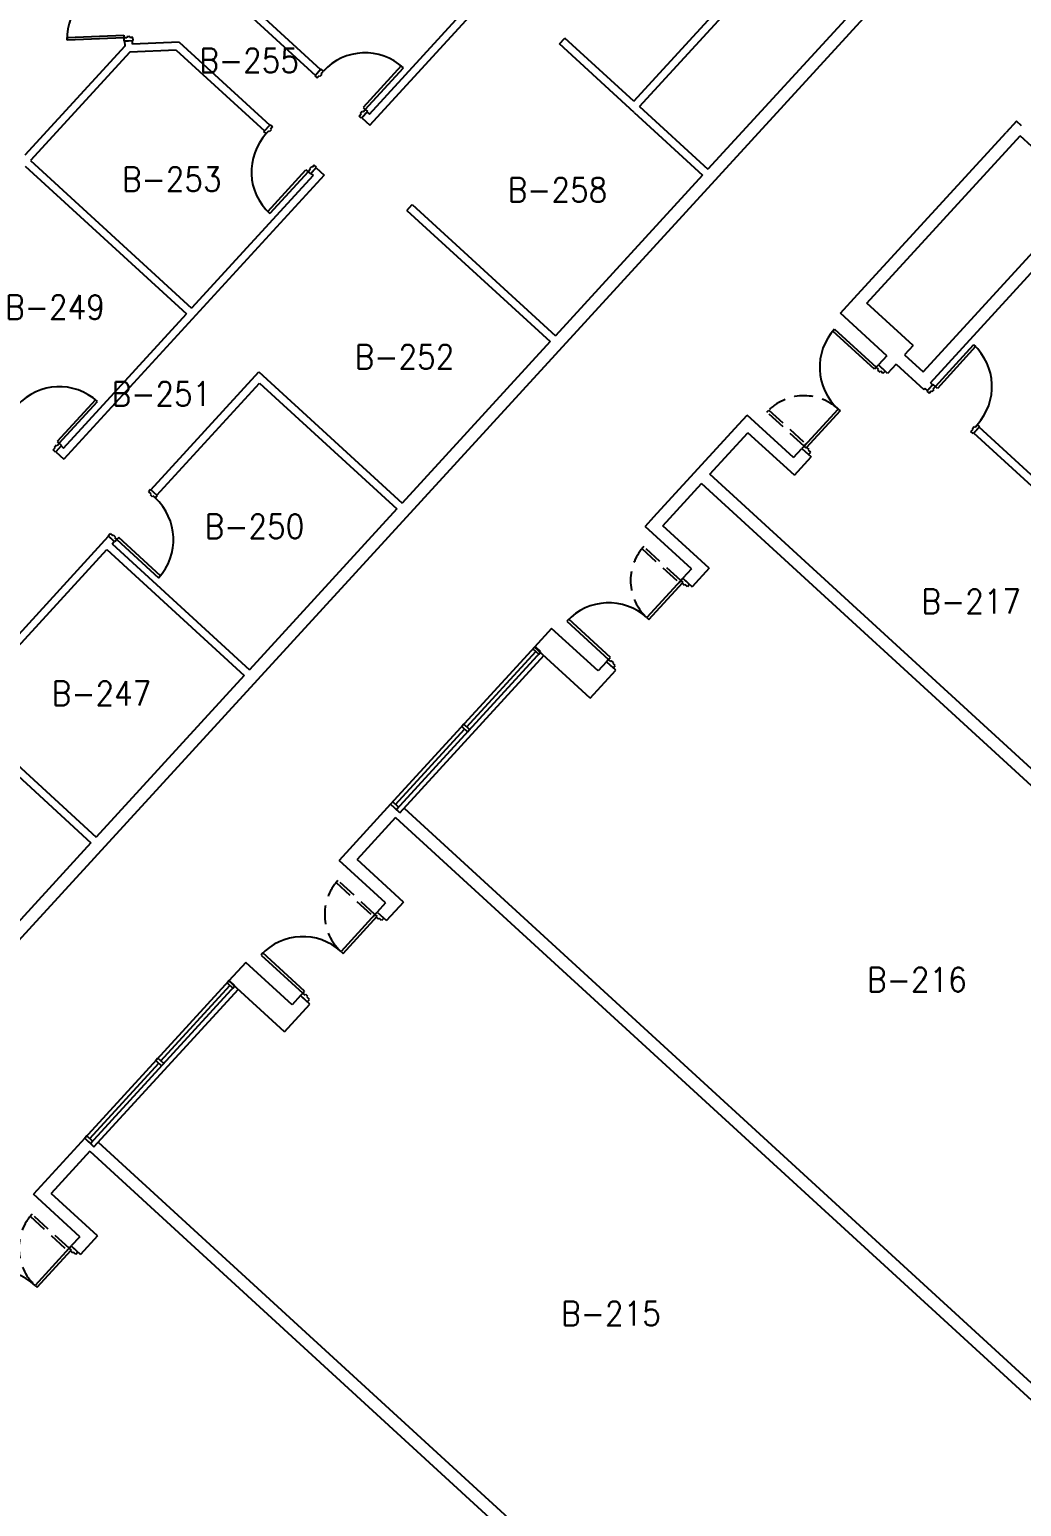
# Model space of a CAD drawing. Header units: inches. Extents: x 0 to 15110, y -1099 to 7181.
# Drawn here: x 3191 to 3822, y 2431 to 3370 of the extents above; entities that cross this region are included whole.
import ezdxf
from ezdxf.enums import TextEntityAlignment as Align

# ---------------------------------------------------------------- set-up
doc = ezdxf.new("R2010")
doc.units = ezdxf.units.IN
doc.header["$LTSCALE"] = 48
doc.header["$MEASUREMENT"] = 0
doc.linetypes.add('HIDDEN', pattern=[0.375, 0.25, -0.125])
doc.layers.get('0').update_dxf_attribs({"linetype": 'CONTINUOUS'})
for name, color, linetype in [('A-DOOR', 5, 'CONTINUOUS'), ('A-GLAZ', 1, 'CONTINUOUS'), ('A-GLAZ-DETL', 5, 'CONTINUOUS'), ('A-WALL', 7, 'CONTINUOUS'), ('A-WALL-SILL', 3, 'CONTINUOUS'), ('SP-RMNO', 7, 'CONTINUOUS'), ('SP-ROOM', 7, 'CONTINUOUS'), ('SP-ROOMF', 7, 'CONTINUOUS')]:
    doc.layers.add(name, color=color, linetype=linetype)
doc.layers.get('0').off()
doc.layers.get('SP-ROOM').off()
doc.layers.get('SP-ROOMF').off()
doc.styles.add('ROMANS', font='ROMANS', dxfattribs={"width": 0.78})

# ---------------------------------------------------------------- blocks, each defined once
blk = doc.blocks.new('FMGRM1')
at = {"style": 'ROMANS', "width": 0.9}
for tag, p in [('DATA1', (0, -0.2836)), ('DATA2', (0, -0.443)), ('DATA3', (0, -0.6024)), ('DATA4', (0, -0.7618)), ('DATA5', (0, -0.9213))]:
    blk.add_attdef(tag, text='', height=0.1172, dxfattribs=at).set_placement(p, align=Align.CENTER)
at = {"layer": 'SP-RMNO', "style": 'ROMANS', "width": 0.9}
blk.add_attdef('RMNUMB', text='', height=0.16, dxfattribs=at).set_placement((0, 0), align=Align.MIDDLE)

msp = doc.modelspace()

# ---------------------------------------------------------------- linework, layer by layer
at = {"layer": 'A-DOOR', "linetype": 'Continuous'}
for p, q in [((3214.64, 3364.77), (3250.6, 3366.34)), ((3214.71, 3363.02), (3214.64, 3364.77)), ((3250.68, 3364.59), (3214.71, 3363.02)), ((3250.6, 3366.34), (3250.68, 3364.59)), ((3252.61, 3364.67), (3250.68, 3364.59)), ((3250.68, 3364.59), (3250.77, 3362.59)), ((3250.77, 3362.59), (3256.51, 3362.84)), ((3254.46, 3365.38), (3252.59, 3365.3)), ((3252.59, 3365.3), (3252.61, 3364.67)), ((3254.49, 3364.75), (3254.46, 3365.38)), ((3256.42, 3364.84), (3254.49, 3364.75)), ((3256.51, 3362.84), (3256.42, 3364.84)), ((3376.15, 3344.72), (3372.26, 3340.48)), ((3377.62, 3343.36), (3376.15, 3344.72)), ((3427.19, 3346.77), (3402.87, 3320.22)), ((3404.16, 3319.04), (3428.48, 3345.58)), ((3428.48, 3345.58), (3427.19, 3346.77)), ((3372.26, 3340.48), (3373.74, 3339.12)), ((3373.74, 3339.12), (3375.05, 3340.55)), ((3375.05, 3340.55), (3375.51, 3340.13)), ((3375.51, 3340.13), (3376.77, 3341.51)), ((3376.31, 3341.94), (3377.62, 3343.36)), ((3376.77, 3341.51), (3376.31, 3341.94)), ((3400.28, 3314.8), (3401.59, 3316.23)), ((3401.13, 3316.65), (3402.39, 3318.04)), ((3401.59, 3316.23), (3401.13, 3316.65)), ((3405.64, 3317.69), (3401.75, 3313.45)), ((3402.39, 3318.04), (3402.85, 3317.61)), ((3402.85, 3317.61), (3404.16, 3319.04)), ((3402.87, 3320.22), (3404.16, 3319.04)), ((3404.16, 3319.04), (3405.64, 3317.69)), ((3339.83, 3305.09), (3343.72, 3309.33)), ((3343.72, 3309.33), (3345.19, 3307.97)), ((3345.19, 3307.97), (3343.88, 3306.55)), ((3343.88, 3306.55), (3344.34, 3306.12)), ((3401.75, 3313.45), (3400.28, 3314.8)), ((3341.31, 3303.74), (3339.83, 3305.09)), ((3342.62, 3305.16), (3341.31, 3303.74)), ((3343.08, 3304.74), (3342.62, 3305.16)), ((3344.34, 3306.12), (3343.08, 3304.74)), ((3342.24, 3254.05), (3366.56, 3280.6)), ((3367.85, 3279.41), (3343.53, 3252.87)), ((3366.56, 3280.6), (3367.85, 3279.41)), ((3369.16, 3280.84), (3367.85, 3279.41)), ((3367.85, 3279.41), (3369.33, 3278.06)), ((3369.97, 3282.65), (3368.7, 3281.26)), ((3368.7, 3281.26), (3369.16, 3280.84)), ((3369.33, 3278.06), (3373.21, 3282.3)), ((3370.43, 3282.22), (3369.97, 3282.65)), ((3371.74, 3283.65), (3370.43, 3282.22)), ((3373.21, 3282.3), (3371.74, 3283.65)), ((3343.53, 3252.87), (3342.24, 3254.05)), ((3701.6, 3178.12), (3702.78, 3179.41)), ((3728.14, 3153.8), (3701.6, 3178.12)), ((3702.78, 3179.41), (3729.32, 3155.09)), ((3766.93, 3142.84), (3791.25, 3169.38)), ((3792.54, 3168.2), (3768.22, 3141.66)), ((3791.25, 3169.38), (3792.54, 3168.2)), ((3729.32, 3155.09), (3730.68, 3156.56)), ((3730.68, 3156.56), (3734.92, 3152.68)), ((3729.32, 3155.09), (3728.14, 3153.8)), ((3730.75, 3153.78), (3729.32, 3155.09)), ((3730.33, 3153.32), (3730.75, 3153.78)), ((3731.71, 3152.05), (3730.33, 3153.32)), ((3732.14, 3152.51), (3731.71, 3152.05)), ((3733.56, 3151.2), (3732.14, 3152.51)), ((3734.92, 3152.68), (3733.56, 3151.2)), ((3765.45, 3144.19), (3761.57, 3139.95)), ((3761.57, 3139.95), (3763.04, 3138.6)), ((3763.04, 3138.6), (3764.35, 3140.03)), ((3764.35, 3140.03), (3764.81, 3139.61)), ((3764.81, 3139.61), (3766.08, 3140.99)), ((3766.93, 3142.84), (3765.45, 3144.19)), ((3765.62, 3141.41), (3766.93, 3142.84)), ((3766.08, 3140.99), (3765.62, 3141.41)), ((3768.22, 3141.66), (3766.93, 3142.84)), ((3232.62, 3134.43), (3208.3, 3107.89)), ((3209.59, 3106.71), (3233.91, 3133.25)), ((3233.91, 3133.25), (3232.62, 3134.43)), ((3683.39, 3104.95), (3705, 3128.54)), ((3705, 3128.54), (3706.29, 3127.36)), ((3706.29, 3127.36), (3684.68, 3103.76)), ((3789.59, 3114.28), (3790.9, 3115.71)), ((3791.06, 3112.93), (3789.59, 3114.28)), ((3790.44, 3116.13), (3791.7, 3117.51)), ((3790.9, 3115.71), (3790.44, 3116.13)), ((3794.95, 3117.17), (3791.06, 3112.93)), ((3791.7, 3117.51), (3792.16, 3117.09)), ((3792.16, 3117.09), (3793.47, 3118.52)), ((3793.47, 3118.52), (3794.95, 3117.17)), ((3205.71, 3102.47), (3207.02, 3103.9)), ((3207.18, 3101.12), (3205.71, 3102.47)), ((3206.56, 3104.32), (3207.82, 3105.7)), ((3207.02, 3103.9), (3206.56, 3104.32)), ((3211.07, 3105.36), (3207.18, 3101.12)), ((3207.82, 3105.7), (3208.28, 3105.28)), ((3208.28, 3105.28), (3209.59, 3106.71)), ((3208.3, 3107.89), (3209.59, 3106.71)), ((3209.59, 3106.71), (3211.07, 3105.36)), ((3683.39, 3104.95), (3682.04, 3103.47)), ((3682.04, 3103.47), (3686.28, 3099.59)), ((3684.68, 3103.76), (3683.39, 3104.95)), ((3684.82, 3103.64), (3683.39, 3104.95)), ((3685.24, 3104.1), (3684.82, 3103.64)), ((3686.62, 3102.83), (3685.24, 3104.1)), ((3686.2, 3102.37), (3686.62, 3102.83)), ((3687.63, 3101.06), (3686.2, 3102.37)), ((3686.28, 3099.59), (3687.63, 3101.06)), ((3267.67, 3077.39), (3266.32, 3075.92)), ((3266.32, 3075.92), (3267.75, 3074.61)), ((3267.75, 3074.61), (3267.33, 3074.15)), ((3267.33, 3074.15), (3268.71, 3072.88)), ((3271.91, 3073.51), (3267.67, 3077.39)), ((3268.71, 3072.88), (3269.13, 3073.34)), ((3269.13, 3073.34), (3270.56, 3072.03)), ((3270.56, 3072.03), (3271.91, 3073.51)), ((3240.65, 3047.9), (3242, 3049.38)), ((3244.89, 3044.02), (3240.65, 3047.9)), ((3242, 3049.38), (3243.43, 3048.07)), ((3243.43, 3048.07), (3243.85, 3048.53)), ((3243.85, 3048.53), (3245.23, 3047.26)), ((3245.23, 3047.26), (3244.81, 3046.8)), ((3244.81, 3046.8), (3246.24, 3045.49)), ((3246.24, 3045.49), (3244.89, 3044.02)), ((3247.42, 3046.78), (3246.24, 3045.49)), ((3246.24, 3045.49), (3272.78, 3021.17)), ((3273.96, 3022.46), (3247.42, 3046.78)), ((3272.78, 3021.17), (3273.96, 3022.46)), ((3605.02, 3019.43), (3583.4, 2995.84)), ((3584.69, 2994.65), (3606.31, 3018.24)), ((3605.02, 3019.43), (3606.37, 3020.9)), ((3606.31, 3018.24), (3605.02, 3019.43)), ((3606.45, 3018.12), (3605.02, 3019.43)), ((3606.03, 3017.66), (3606.45, 3018.12)), ((3607.41, 3016.39), (3606.03, 3017.66)), ((3606.37, 3020.9), (3610.61, 3017.02)), ((3607.83, 3016.85), (3607.41, 3016.39)), ((3609.26, 3015.54), (3607.83, 3016.85)), ((3610.61, 3017.02), (3609.26, 3015.54)), ((3533.72, 2994.91), (3532.53, 2993.62)), ((3532.53, 2993.62), (3559.08, 2969.29)), ((3560.26, 2970.58), (3533.72, 2994.91)), ((3583.4, 2995.84), (3584.69, 2994.65)), ((3559.08, 2969.29), (3557.72, 2967.82)), ((3559.08, 2969.29), (3560.26, 2970.58)), ((3560.5, 2967.99), (3559.08, 2969.29)), ((3560.93, 2968.45), (3560.5, 2967.99)), ((3562.31, 2967.18), (3560.93, 2968.45)), ((3557.72, 2967.82), (3561.96, 2963.93)), ((3561.89, 2966.72), (3562.31, 2967.18)), ((3563.32, 2965.41), (3561.89, 2966.72)), ((3561.96, 2963.93), (3563.32, 2965.41)), ((3410.45, 2807.09), (3388.83, 2783.5)), ((3390.12, 2782.32), (3411.74, 2805.91)), ((3410.45, 2807.09), (3411.8, 2808.57)), ((3411.74, 2805.91), (3410.45, 2807.09)), ((3411.88, 2805.78), (3410.45, 2807.09)), ((3411.46, 2805.32), (3411.88, 2805.78)), ((3412.84, 2804.05), (3411.46, 2805.32)), ((3411.8, 2808.57), (3416.04, 2804.68)), ((3413.26, 2804.52), (3412.84, 2804.05)), ((3414.69, 2803.21), (3413.26, 2804.52)), ((3416.04, 2804.68), (3414.69, 2803.21)), ((3339.15, 2782.57), (3337.96, 2781.28)), ((3337.96, 2781.28), (3364.51, 2756.96)), ((3365.69, 2758.25), (3339.15, 2782.57)), ((3388.83, 2783.5), (3390.12, 2782.32)), ((3364.51, 2756.96), (3363.15, 2755.48)), ((3363.15, 2755.48), (3367.39, 2751.6)), ((3364.51, 2756.96), (3365.69, 2758.25)), ((3365.93, 2755.65), (3364.51, 2756.96)), ((3366.36, 2756.11), (3365.93, 2755.65)), ((3367.74, 2754.84), (3366.36, 2756.11)), ((3367.32, 2754.38), (3367.74, 2754.84)), ((3368.75, 2753.07), (3367.32, 2754.38)), ((3367.39, 2751.6), (3368.75, 2753.07)), ((3215.88, 2594.76), (3194.26, 2571.16)), ((3195.55, 2569.98), (3217.17, 2593.57)), ((3215.88, 2594.76), (3217.23, 2596.23)), ((3217.17, 2593.57), (3215.88, 2594.76)), ((3217.31, 2593.45), (3215.88, 2594.76)), ((3216.89, 2592.99), (3217.31, 2593.45)), ((3218.27, 2591.72), (3216.89, 2592.99)), ((3217.23, 2596.23), (3221.47, 2592.35)), ((3218.69, 2592.18), (3218.27, 2591.72)), ((3220.12, 2590.87), (3218.69, 2592.18)), ((3221.47, 2592.35), (3220.12, 2590.87)), ((3194.26, 2571.16), (3195.55, 2569.98))]:
    msp.add_line(p, q, dxfattribs=at)
at = {"layer": 'A-DOOR', "linetype": 'HIDDEN'}
for p, q in [((3659.79, 3126.56), (3660.97, 3127.85)), ((3683.39, 3104.95), (3659.79, 3126.56)), ((3660.97, 3127.85), (3684.57, 3106.24)), ((3684.57, 3106.24), (3683.39, 3104.95)), ((3581.43, 3041.05), (3580.25, 3039.76)), ((3580.25, 3039.76), (3603.84, 3018.14)), ((3605.02, 3019.43), (3581.43, 3041.05)), ((3603.84, 3018.14), (3605.02, 3019.43)), ((3386.86, 2828.71), (3385.68, 2827.42)), ((3385.68, 2827.42), (3409.27, 2805.8)), ((3410.45, 2807.09), (3386.86, 2828.71)), ((3409.27, 2805.8), (3410.45, 2807.09)), ((3192.29, 2616.38), (3191.11, 2615.09)), ((3191.11, 2615.09), (3214.7, 2593.47)), ((3215.88, 2594.76), (3192.29, 2616.38)), ((3214.7, 2593.47), (3215.88, 2594.76))]:
    msp.add_line(p, q, dxfattribs=at)
at = {"layer": 'A-DOOR', "linetype": 'Continuous'}
for centre, start, end in [((3729.32, 3155.09), 137.50548, 227.50548), ((3559.08, 2969.29), 47.49453, 137.49452), ((3364.51, 2756.96), 47.49453, 137.49452), ((3169.94, 2544.62), 47.49453, 137.49452)]:
    msp.add_arc(centre, 36, start, end, dxfattribs=at)
at = {"layer": 'A-DOOR', "linetype": 'HIDDEN'}
for centre, start, end in [((3683.39, 3104.95), 47.50549, 137.50549), ((3605.02, 3019.43), 137.49451, 227.49451), ((3410.45, 2807.09), 137.49451, 227.49451), ((3215.88, 2594.76), 137.49451, 227.49451)]:
    msp.add_arc(centre, 32, start, end, dxfattribs=at)
at = {"layer": 'A-DOOR', "linetype": 'Continuous'}
for centre, major_axis, start_param, end_param in [((3250.68, 3364.59), (25.46, 25.46), 0.829034, 2.39983), ((3404.16, 3319.04), (25.46, 25.46), 0.043633, 1.614429), ((3367.85, 3279.41), (25.46, 25.46), 1.61443, 3.185226), ((3766.93, 3142.84), (-25.46, 25.46), 3.185226, 4.756022), ((3209.59, 3106.71), (-25.46, 25.46), -1.527163, 0.043633), ((3246.24, 3045.49), (25.46, 25.46), 4.756022, 6.326818)]:
    msp.add_ellipse(centre, major_axis=major_axis, ratio=1, start_param=start_param, end_param=end_param, dxfattribs=at)
at = {"layer": 'A-GLAZ', "linetype": 'Continuous'}
for p, q in [((3424.05, 2873.74), (3515.93, 2974.01)), ((3468.82, 2926.31), (3512.73, 2974.23)), ((3423.56, 2876.91), (3467.47, 2924.83)), ((3229.48, 2661.41), (3321.36, 2761.68)), ((3274.25, 2713.97), (3318.16, 2761.89)), ((3228.99, 2664.57), (3272.9, 2712.49))]:
    msp.add_line(p, q, dxfattribs=at)
at = {"layer": 'A-GLAZ-DETL', "linetype": 'Continuous'}
for p, q in [((3512.24, 2977.39), (3510.89, 2975.92)), ((3510.89, 2975.92), (3514.58, 2972.54)), ((3515.93, 2974.01), (3512.24, 2977.39)), ((3514.58, 2972.54), (3515.93, 2974.01)), ((3466.98, 2927.99), (3465.63, 2926.52)), ((3465.63, 2926.52), (3469.31, 2923.14)), ((3470.66, 2924.62), (3466.98, 2927.99)), ((3469.31, 2923.14), (3470.66, 2924.62)), ((3421.71, 2878.6), (3420.36, 2877.12)), ((3420.36, 2877.12), (3424.05, 2873.74)), ((3425.4, 2875.22), (3421.71, 2878.6)), ((3424.05, 2873.74), (3425.4, 2875.22)), ((3317.67, 2765.06), (3316.32, 2763.58)), ((3316.32, 2763.58), (3320.01, 2760.2)), ((3321.36, 2761.68), (3317.67, 2765.06)), ((3320.01, 2760.2), (3321.36, 2761.68)), ((3272.41, 2715.66), (3271.06, 2714.18)), ((3276.09, 2712.28), (3272.41, 2715.66)), ((3271.06, 2714.18), (3274.74, 2710.81)), ((3274.74, 2710.81), (3276.09, 2712.28)), ((3227.14, 2666.26), (3225.79, 2664.79)), ((3225.79, 2664.79), (3229.48, 2661.41)), ((3230.83, 2662.88), (3227.14, 2666.26)), ((3229.48, 2661.41), (3230.83, 2662.88))]:
    msp.add_line(p, q, dxfattribs=at)
at = {"layer": 'A-WALL', "linetype": 'Continuous'}
for p, q in [((3578.76, 3320.86), (3678.38, 3429.57)), ((3406.86, 3316.06), (3484.33, 3400.61)), ((3575.08, 3324.24), (3648.38, 3404.23)), ((3314.33, 3394.07), (3372.52, 3340.75)), ((3319.24, 3396.35), (3375.89, 3344.44)), ((3407.17, 3309), (3488.02, 3397.23)), ((3732.95, 3389.95), (3134.64, 2737.01)), ((3721.64, 3389.46), (3622.26, 3281)), ((3251.13, 3362.6), (3256.15, 3362.82)), ((3256.23, 3360.59), (3256.15, 3362.82)), ((3527.83, 3360.75), (3531.21, 3364.43)), ((3575.08, 3324.24), (3531.21, 3364.43)), ((3251.27, 3359.41), (3187.65, 3289.98)), ((3254.47, 3355.51), (3191.33, 3286.6)), ((3251.13, 3362.6), (3251.27, 3359.41)), ((3283.96, 3356.79), (3254.47, 3355.51)), ((3285.81, 3361.88), (3256.23, 3360.59)), ((3283.96, 3356.79), (3340.09, 3305.36)), ((3285.81, 3361.88), (3343.47, 3309.05)), ((3575.38, 3317.17), (3527.83, 3360.75)), ((3375.89, 3344.44), (3372.52, 3340.75)), ((3405.38, 3317.41), (3402.01, 3313.73)), ((3405.38, 3317.41), (3406.86, 3316.06)), ((3575.38, 3317.17), (3618.88, 3277.31)), ((3578.76, 3320.86), (3622.26, 3281)), ((3340.09, 3305.36), (3343.47, 3309.05)), ((3402.01, 3313.73), (3407.17, 3309)), ((3818.47, 3311.58), (3811.98, 3304.5)), ((3821.7, 3308.62), (3818.47, 3311.58)), ((3717.4, 3201.28), (3811.98, 3304.5)), ((3723.3, 3195.88), (3820.81, 3302.29)), ((3890.11, 3238.78), (3820.81, 3302.29)), ((3187.95, 3282.92), (3290.44, 3189.01)), ((3191.33, 3286.6), (3293.81, 3192.7)), ((3369.58, 3278.34), (3372.96, 3282.03)), ((3369.58, 3278.34), (3371.05, 3276.99)), ((3372.96, 3282.03), (3378.12, 3277.3)), ((3378.12, 3277.3), (3212.6, 3096.66)), ((3371.05, 3276.99), (3293.81, 3192.7)), ((3618.88, 3277.31), (3525.2, 3175.07)), ((3430.77, 3254.82), (3434.14, 3258.51)), ((3430.77, 3254.82), (3521.82, 3171.39)), ((3434.14, 3258.51), (3525.2, 3175.07)), ((3759.18, 3152.14), (3836.42, 3236.44)), ((3763.73, 3145.27), (3836.91, 3225.13)), ((3706.59, 3189.48), (3717.4, 3201.28)), ((3752.79, 3168.85), (3723.3, 3195.88)), ((3212.29, 3103.73), (3290.44, 3189.01)), ((3736.08, 3162.46), (3706.59, 3189.48)), ((3521.82, 3171.39), (3427.69, 3068.66)), ((3752.79, 3168.85), (3747.38, 3162.95)), ((3736.08, 3162.46), (3730.68, 3156.56)), ((3736.57, 3151.16), (3730.68, 3156.56)), ((3741.98, 3157.06), (3736.57, 3151.16)), ((3741.98, 3157.06), (3759.67, 3140.84)), ((3747.38, 3162.95), (3759.18, 3152.14)), ((3267.95, 3077.14), (3336.64, 3152.1)), ((3336.64, 3152.1), (3427.69, 3068.66)), ((3271.64, 3073.76), (3336.95, 3145.03)), ((3336.95, 3145.03), (3424.31, 3064.98)), ((3759.67, 3140.84), (3760.35, 3141.58)), ((3761.82, 3140.23), (3760.35, 3141.58)), ((3761.82, 3140.23), (3765.2, 3143.91)), ((3763.73, 3145.27), (3765.2, 3143.91)), ((3587.69, 3059.72), (3641.84, 3118.82)), ((3641.84, 3118.82), (3647.24, 3124.72)), ((3676.73, 3097.69), (3647.24, 3124.72)), ((3623.53, 3087), (3647.73, 3113.41)), ((3677.23, 3086.39), (3647.73, 3113.41)), ((3791.32, 3113.2), (3794.69, 3116.89)), ((3930.66, 2985.52), (3791.32, 3113.2)), ((3934.04, 2989.2), (3794.69, 3116.89)), ((3210.81, 3105.08), (3207.44, 3101.39)), ((3207.44, 3101.39), (3212.6, 3096.66)), ((3210.81, 3105.08), (3212.29, 3103.73)), ((3676.73, 3097.69), (3682.03, 3103.48)), ((3682.03, 3103.48), (3687.93, 3098.07)), ((3677.23, 3086.39), (3687.93, 3098.07)), ((3593.58, 3054.32), (3618.13, 3081.1)), ((4087.04, 2651.43), (3618.13, 3081.1)), ((3876.42, 2855.27), (3623.53, 3087)), ((3271.64, 3073.76), (3267.95, 3077.14)), ((3424.31, 3064.98), (3330.63, 2962.74)), ((3587.69, 3059.72), (3582.28, 3053.83)), ((3611.77, 3026.8), (3582.28, 3053.83)), ((3623.08, 3027.3), (3593.58, 3054.32)), ((3170.44, 2970.73), (3240.93, 3047.65)), ((3244.61, 3044.27), (3240.93, 3047.65)), ((3243.26, 3042.8), (3244.61, 3044.27)), ((3174.13, 2967.35), (3239.88, 3039.11)), ((3239.88, 3039.11), (3327.25, 2959.05)), ((3243.26, 3042.8), (3330.63, 2962.74)), ((3611.77, 3026.8), (3606.37, 3020.91)), ((3623.08, 3027.3), (3612.27, 3015.5)), ((3606.37, 3020.91), (3606.37, 3020.91)), ((3606.37, 3020.91), (3612.27, 3015.5)), ((3522.83, 2988.95), (3512.02, 2977.15)), ((3552.32, 2961.92), (3522.83, 2988.95)), ((3420.36, 2877.12), (3512.24, 2977.39)), ((3547.41, 2944.72), (3512.02, 2977.15)), ((3327.25, 2959.05), (3233.12, 2856.33)), ((3547.41, 2944.72), (3563.62, 2962.41)), ((3557.72, 2967.82), (3552.32, 2961.92)), ((3563.62, 2962.41), (3557.72, 2967.82)), ((3142.38, 2932.7), (3229.74, 2852.64)), ((3145.75, 2936.38), (3233.12, 2856.33)), ((3420.36, 2877.12), (3387.71, 2841.49)), ((3426.26, 2871.72), (3420.36, 2877.12)), ((3428.96, 2874.67), (3897.87, 2444.99)), ((3423.56, 2868.77), (3399.01, 2841.98)), ((3423.56, 2868.77), (3892.47, 2439.09)), ((3229.74, 2852.64), (3136.06, 2750.4)), ((3417.2, 2814.47), (3387.71, 2841.49)), ((3428.51, 2814.96), (3399.01, 2841.98)), ((3417.2, 2814.47), (3411.8, 2808.57)), ((3428.51, 2814.96), (3417.7, 2803.17)), ((3411.8, 2808.57), (3417.7, 2803.17)), ((3328.26, 2776.61), (3317.45, 2764.81)), ((3357.75, 2749.59), (3328.26, 2776.61)), ((3225.79, 2664.79), (3317.67, 2765.06)), ((3352.84, 2732.38), (3317.45, 2764.81)), ((3363.15, 2755.48), (3357.75, 2749.59)), ((3369.05, 2750.08), (3363.15, 2755.48)), ((3352.84, 2732.38), (3369.05, 2750.08)), ((3225.79, 2664.79), (3193.14, 2629.15)), ((3225.79, 2664.79), (3231.69, 2659.38)), ((3234.39, 2662.33), (3703.3, 2232.66)), ((3228.99, 2656.43), (3204.44, 2629.65)), ((3228.99, 2656.43), (3697.9, 2226.76)), ((3222.63, 2602.13), (3193.14, 2629.15)), ((3233.94, 2602.62), (3204.44, 2629.65)), ((3222.63, 2602.13), (3217.23, 2596.23)), ((3233.94, 2602.62), (3223.13, 2590.83)), ((3217.23, 2596.23), (3223.13, 2590.83))]:
    msp.add_line(p, q, dxfattribs=at)
at = {"layer": 'A-WALL-SILL', "linetype": 'Continuous'}
for p, q in [((3420.36, 2877.12), (3512.24, 2977.39)), ((3426.26, 2871.72), (3518.14, 2971.99)), ((3225.79, 2664.79), (3317.67, 2765.06)), ((3231.69, 2659.38), (3323.57, 2759.65))]:
    msp.add_line(p, q, dxfattribs=at)

# ---------------------------------------------------------------- block references
at = {"layer": 'SP-ROOM', "linetype": 'Continuous'}
ref = msp.add_blockref('FMGRM1', (3281.19, 3274.74), dxfattribs=dict(at, xscale=96, yscale=96, zscale=96))
ref.add_attrib('RMNUMB', 'B-253', dxfattribs={"layer": 'SP-RMNO', "height": 15.36, "style": 'ROMANS', "width": 0.9}).set_placement((3281.19, 3274.74), align=Align.MIDDLE)
ref = msp.add_blockref('FMGRM1', (3526.51, 3267.91), dxfattribs=dict(at, xscale=96, yscale=96, zscale=96))
ref.add_attrib('RMNUMB', 'B-258', dxfattribs={"layer": 'SP-RMNO', "height": 15.36, "style": 'ROMANS', "width": 0.9}).set_placement((3526.51, 3267.91), align=Align.MIDDLE)
ref = msp.add_blockref('FMGRM1', (3206.93, 3193.32), dxfattribs=dict(at, xscale=96, yscale=96, zscale=96))
ref.add_attrib('RMNUMB', 'B-249', dxfattribs={"layer": 'SP-RMNO', "height": 15.36, "style": 'ROMANS', "width": 0.9}).set_placement((3206.93, 3193.32), align=Align.MIDDLE)
ref = msp.add_blockref('FMGRM1', (3429.23, 3161.74), dxfattribs=dict(at, xscale=96, yscale=96, zscale=96))
ref.add_attrib('RMNUMB', 'B-252', dxfattribs={"layer": 'SP-RMNO', "height": 15.36, "style": 'ROMANS', "width": 0.9}).set_placement((3429.23, 3161.74), align=Align.MIDDLE)
ref = msp.add_blockref('FMGRM1', (3333.79, 3053.89), dxfattribs=dict(at, xscale=96, yscale=96, zscale=96))
ref.add_attrib('RMNUMB', 'B-250', dxfattribs={"layer": 'SP-RMNO', "height": 15.36, "style": 'ROMANS', "width": 0.9}).set_placement((3333.79, 3053.89), align=Align.MIDDLE)
ref = msp.add_blockref('FMGRM1', (3789.77, 3006.17), dxfattribs=dict(at, xscale=96, yscale=96, zscale=96))
ref.add_attrib('RMNUMB', 'B-217', dxfattribs={"layer": 'SP-RMNO', "height": 15.36, "style": 'ROMANS', "width": 0.9}).set_placement((3789.77, 3006.17), align=Align.MIDDLE)
ref = msp.add_blockref('FMGRM1', (3236.5, 2947.72), dxfattribs=dict(at, xscale=96, yscale=96, zscale=96))
ref.add_attrib('RMNUMB', 'B-247', dxfattribs={"layer": 'SP-RMNO', "height": 15.36, "style": 'ROMANS', "width": 0.9}).set_placement((3236.5, 2947.72), align=Align.MIDDLE)
ref = msp.add_blockref('FMGRM1', (3755.19, 2765.62), dxfattribs=dict(at, xscale=96, yscale=96, zscale=96))
ref.add_attrib('RMNUMB', 'B-216', dxfattribs={"layer": 'SP-RMNO', "height": 15.36, "style": 'ROMANS', "width": 0.9}).set_placement((3755.19, 2765.62), align=Align.MIDDLE)
ref = msp.add_blockref('FMGRM1', (3560.62, 2553.29), dxfattribs=dict(at, xscale=96, yscale=96, zscale=96))
ref.add_attrib('RMNUMB', 'B-215', dxfattribs={"layer": 'SP-RMNO', "height": 15.36, "style": 'ROMANS', "width": 0.9}).set_placement((3560.62, 2553.29), align=Align.MIDDLE)
at = {"layer": 'SP-ROOMF', "linetype": 'Continuous'}
ref = msp.add_blockref('FMGRM1', (3330.38, 3350.22), dxfattribs=dict(at, xscale=96, yscale=96, zscale=96))
ref.add_attrib('RMNUMB', 'B-255', dxfattribs={"layer": 'SP-RMNO', "height": 15.36, "style": 'ROMANS', "width": 0.9}).set_placement((3330.38, 3350.22), align=Align.MIDDLE)
ref = msp.add_blockref('FMGRM1', (3274.62, 3138.15), dxfattribs=dict(at, xscale=96, yscale=96, zscale=96))
ref.add_attrib('RMNUMB', 'B-251', dxfattribs={"layer": 'SP-RMNO', "height": 15.36, "style": 'ROMANS', "width": 0.9}).set_placement((3274.62, 3138.15), align=Align.MIDDLE)

doc.saveas('drawing.dxf')
